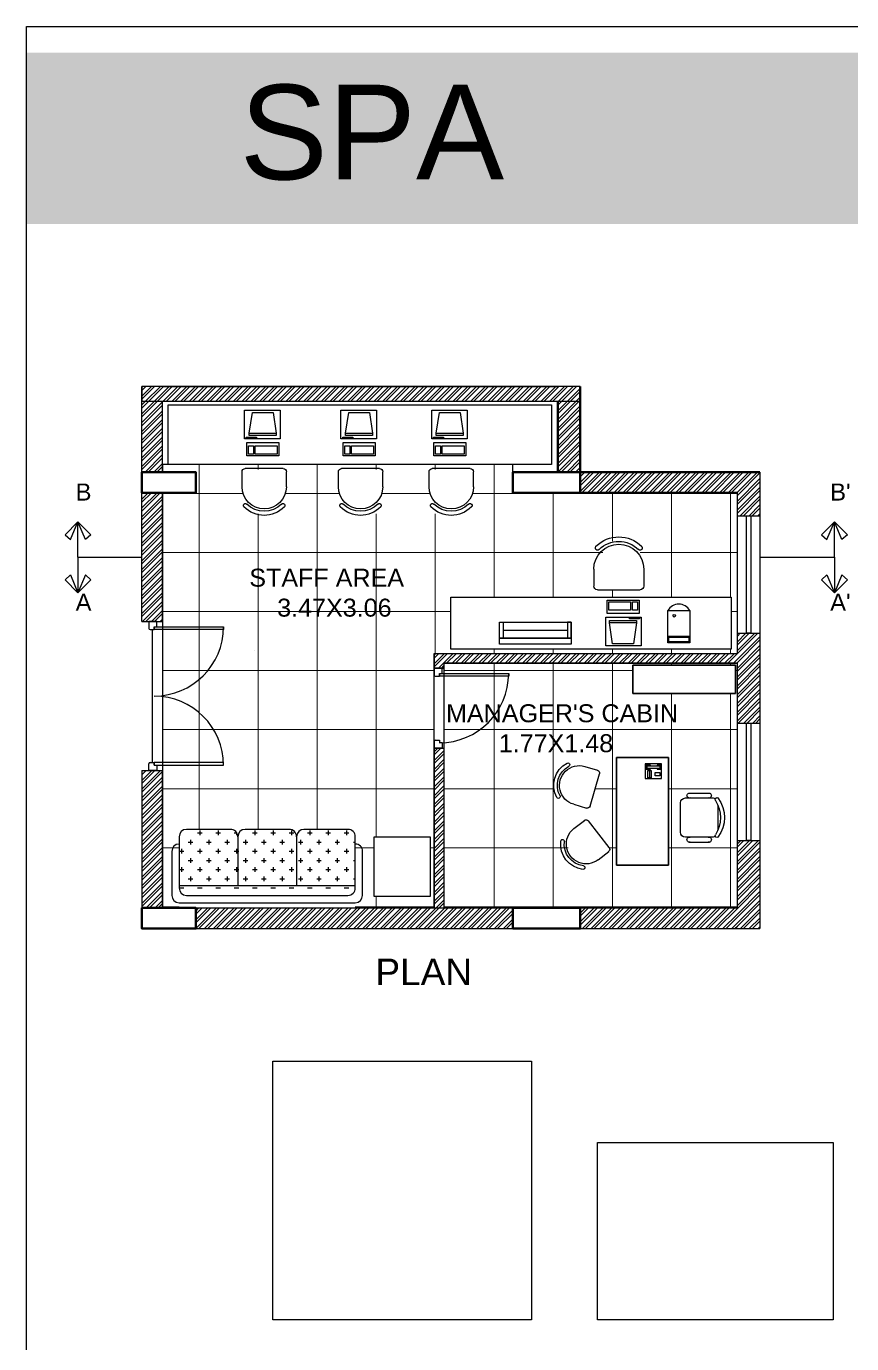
# Model space of a CAD drawing. Header units: millimetres. Extents: x 1521 to 3683, y 1649 to 3322.
# Drawn here: x 1752.79 to 1761.51, y 1663.3 to 1677.22 of the extents above; entities that cross this region are included whole.
import ezdxf

# ---------------------------------------------------------------- set-up
doc = ezdxf.new("R2010")
doc.units = ezdxf.units.MM
doc.header["$LTSCALE"] = 0.1
doc.header["$XCLIPFRAME"] = 0
doc.layers.add('COL', color=1, linetype='Continuous', lineweight=50)
doc.layers.add('WALL', color=7, linetype='Continuous', lineweight=50)
doc.styles.add('ATTR', font='romans.shx', dxfattribs={"width": 0.8, "height": 2.52})
doc.styles.add('WORKING', font='ARIALN.TTF')
picture_1 = doc.add_image_def('image1.jpg', size_in_pixel=(502, 502))
picture_2 = doc.add_image_def('image3.jpg', size_in_pixel=(706, 530))
pattern_1 = [(45, (595.2806868502983, 171.8155850726923), (-0.0464185847115813, 0.0464185847115812), []), (45, (595.2806868502983, 171.8484079687143), (-0.0464185847115813, 0.0464185847115812), [])]
pattern_2 = [(45, (-1112.776000135502, -1130.754220560168), (-0.0464185847115814, 0.0464185847115814), []), (45, (-1112.776000135502, -1130.721397664145), (-0.0464185847115814, 0.0464185847115814), [])]
pattern_3 = [(0, (595.2806868502983, 171.8155850726923), (0, 0.6236350244302473), []), (90, (595.2806868502983, 171.8155850726923), (-0.6236350244302474, 0), [])]

# ---------------------------------------------------------------- blocks, each defined once
blk = doc.blocks.new('A$C3F6A36EA')
h = blk.add_hatch(color=10)
h.set_gradient(color1=(22, 110, 12), color2=(129, 189, 10), tint=0.4600000083446503)
h.paths.add_polyline_path([(-44.21290426532277, 20.41047016547509), (-3.312552027882247, 20.41047016547509), (-3.312552027882247, 22.22228067989886), (-44.21290426532277, 22.22228067989886)])
at = {"color": 0}
blk.add_lwpolyline([(-44.21290426532277, 22.50002261478744), (-3.312552027882247, 22.50002261478744), (-3.312552027882247, -5.275919162361106), (-44.21290426532277, -5.275919162361106)], close=True, dxfattribs=at)
at = {"insert": (-41.95896041238461, 21.88315936266304), "char_height": 1, "width": 22.63115286079426, "attachment_point": 1}
blk.add_mtext('{\\f@Arial Unicode MS|b0|i0|c0|p34;\\C255;\\c16777215;SPA}', dxfattribs=at)
blk = doc.blocks.new('RECTANG')
for p, q in [((1, 1), (0, 1)), ((0, 1), (0, 0)), ((1, 0), (1, 1)), ((0, 0), (1, 0))]:
    blk.add_line(p, q)
blk = doc.blocks.new('IBMAT', base_point=(61, 306))
for p, q in [((75, 307), (75, 306)), ((81, 307), (75, 307)), ((81, 306), (81, 307))]:
    blk.add_line(p, q)
at = {"xscale": 21, "yscale": 17, "zscale": 21}
blk.add_blockref('RECTANG', (61, 306), dxfattribs=at)
blk = doc.blocks.new('KEYBOARD', base_point=(60, 294))
for p, xscale, yscale, zscale in [((60, 294), 19, 8, 19), ((61, 295), 13, 5, 13), ((75, 295), 3, 5, 3)]:
    blk.add_blockref('RECTANG', p, dxfattribs=dict(xscale=xscale, yscale=yscale, zscale=zscale))
blk = doc.blocks.new('COMPUTER')
for p, q in [((-6.635137514463392, 16.23106971153845), (-8.5, 3.5)), ((6.079706235536605, 16.23106971153845), (-6.635137514463392, 16.23106971153845)), ((8, 3.5), (6.079706235536605, 16.23106971153845)), ((-8.5, 3.5), (-8.5, 2.038161057692263)), ((8, 3.5), (-8.5, 3.5)), ((-8.5, 2.038161057692263), (8, 2.038161057692263)), ((8, 2.038161057692263), (8, 3.5))]:
    blk.add_line(p, q)
at = {"xscale": 1.033846153846152, "yscale": 1.033846153846152, "zscale": 1.033846153846152}
for name, p in [('IBMAT', (-10.85538461538499, 0)), ('KEYBOARD', (-10.04769230769273, -10.5))]:
    blk.add_blockref(name, p, dxfattribs=at)
blk = doc.blocks.new('CHAIR7')
for p, q in [((0, 9), (0, -9)), ((20, 12), (3, 12)), ((5.125, 15.04198571702182), (17.875, 15.04198571702182)), ((23, -7.440114741747407), (23, 7.440114741747262)), ((3, -12), (20, -12)), ((5.125, -15), (17.875, -15))]:
    blk.add_line(p, q)
for centre, radius, start, end in [((3, 9), 3, 90, 179.9999999999999), ((5.5625, 13.54198571702182), 1.5625, 73.73979529168805, 286.260204708312), ((17.4375, 13.54198571702182), 1.5625, 253.7397952916881, 106.2602047083119), ((20, 9), 3, 62.41555916323245, 90), ((22.34467675601877, 11.12049817420722), 1.096800809479506, 53.30993542846659, 212.0274125050087), ((4.823591726515218, -8.53e-14), 19.64019157479826, 327.5757525045926, 32.4242474954079), ((7, 0), 20, 323.130102354156, 36.86989764584403), ((3, -9), 3, 180, 269.9999999999999), ((5.5625, -13.5), 1.5625, 73.73979529168805, 286.260204708312), ((17.4375, -13.5), 1.5625, 253.739795291688, 106.2602047083119), ((20, -9), 3, 270, 297.5844408367676), ((22.34467675601877, -11.12049817420722), 1.096800809479506, 147.9725874949911, 306.6900645715334)]:
    blk.add_arc(centre, radius, start, end)
blk = doc.blocks.new('http...pointasearch.autodesk.com.GeneralSymbolsCatalog.idropxml.MULTI_LINE_TELEPHONE.xml.MULTI_LINE_TELEPHONE')
for p, q in [((-4.5, 0), (4.5, 0)), ((-4.5, -10), (-4.5, 0)), ((4.5, 0), (4.5, -10)), ((-4, -0.5), (-4, -3)), ((-4, -3), (-3.25, -3)), ((-1.25, -0.5), (-3.75, -0.5)), ((-3.75, -0.5), (-3.75, -2.75)), ((-3.75, -2.75), (-3.25, -2.75)), ((-3.75, -9.5), (-3.75, -7.25)), ((-3.75, -7.25), (-3.25, -7.25)), ((-3.25, -1), (-1.75, -1)), ((-3.25, -1), (-3.25, -9)), ((-1.75, -9), (-1.75, -1)), ((-1.75, -2.75), (-1.25, -2.75)), ((-1.75, -3), (-1, -3)), ((-1.75, -7.25), (-1.25, -7.25)), ((-1.25, -2.75), (-1.25, -0.5)), ((-1.25, -7.25), (-1.25, -9.5)), ((-1, -3), (-1, -0.5)), ((-0.5, -1.5), (-0.5, -3.5)), ((4, -1.5), (-0.5, -1.5)), ((-0.5, -2.5), (4, -2.5)), ((-0.5, -3.5), (4, -3.5)), ((0.75, -6), (0.75, -9)), ((2.75, -6), (0.75, -6)), ((2.75, -9), (2.75, -6)), ((4, -3.5), (4, -1.5)), ((4.5, -10), (-4.5, -10)), ((-1.25, -9.5), (-3.75, -9.5)), ((-3.25, -9), (-1.75, -9)), ((0.75, -9), (2.75, -9))]:
    blk.add_line(p, q)
at = {"style": 'ATTR', "width": 0.8, "flags": 9}
blk.add_attdef('ESTCODE', (0, 0), '', height=2.56444931067e-05, dxfattribs=at)
blk = doc.blocks.new('chair cor')
for p, q in [((-27.5, 22.5), (-27.5, 4)), ((27.5, 22.5), (27.5, 4)), ((23.5, 0), (-23.5, 0))]:
    blk.add_line(p, q)
for centre, radius, start, end in [((0, 22.5), 35.5, 45.10271219858232, 135.1027121976974), ((0, 22.5), 27.5, 0, 180), ((-23.37948013804271, 45.78948013797344), 2.500004675603404, 135.0000000002947, 315.220986781593), ((0, 22.5), 30.5, 45.11955028651308, 135.1195502856281), ((23.2894801380171, 45.87948013801359), 2.500000354195165, 225, 45.11049343560295), ((-23.5, 4), 4, 179.6527951678415, 270), ((23.5, 4), 4, 270, 0.3472048321584715)]:
    blk.add_arc(centre, radius, start, end)
blk = doc.blocks.new('CORNER')
at = {"ltscale": 0.02}
for p, q in [((836.5132669836594, 549.0750119954903), (836.5132669836594, 548.4943628972042)), ((837.1169068013776, 549.0750119954903), (836.5132669836594, 549.0750119954903)), ((837.1169068013776, 548.4943628972042), (837.1169068013776, 549.0750119954903)), ((836.5132669836594, 548.4943628972042), (837.1169068013776, 548.4943628972042))]:
    blk.add_line(p, q, dxfattribs=at)

msp = doc.modelspace()

# ---------------------------------------------------------------- hatches: boundary and pattern name
h = msp.add_hatch()
h.set_pattern_fill('STEEL', color=256, scale=0.0206758400142623, style=0)
h.set_pattern_definition(pattern_2)
h.paths.add_polyline_path([(1754.013255197997, 1673.256290420147), (1758.645267452112, 1673.256290420147), (1758.645267452112, 1673.411359220255), (1754.013255197997, 1673.411359220255)])
h = msp.add_hatch()
h.set_pattern_fill('STEEL', color=256, scale=0.0206758400142623, style=0)
h.set_pattern_definition(pattern_2)
h.paths.add_polyline_path([(1754.231567250941, 1673.256290420147), (1754.013255197997, 1673.256290420147), (1754.013255197997, 1672.507183642026), (1754.231567250941, 1672.507183642026), (1754.231567250941, 1672.589153076848)])
h.paths.add_polyline_path([(1758.645267452112, 1673.256290420147), (1758.407495291951, 1673.256290420147), (1758.407495291951, 1672.507183642025), (1758.645267452112, 1672.507183642026)])
h = msp.add_hatch()
h.set_pattern_fill('STEEL', color=256, scale=0.0206758400142623, style=0)
h.set_pattern_definition(pattern_1)
h.paths.add_polyline_path([(1760.543633130032, 1672.507183642029), (1758.645267452112, 1672.507183642029), (1758.645267452112, 1672.288871589077), (1760.305860969868, 1672.288871589079), (1760.305860969868, 1672.046283629332), (1760.543633130032, 1672.046283629332)])
h.paths.add_polyline_path([(1754.231567250941, 1672.288871589077), (1754.013255197997, 1672.288871589079), (1754.013255197997, 1670.929508900519), (1754.231567250948, 1670.929508900519)])
at = {"lineweight": 0}
h = msp.add_hatch(dxfattribs=at)
h.set_pattern_fill('NET', color=9, scale=0.1964204801355109, style=0)
h.set_pattern_definition(pattern_3)
h.paths.add_polyline_path([(1755.530937654636, 1672.066132854186), (1755.080800150919, 1672.066132854186), (1755.080800150921, 1672.535619245682), (1755.530937654636, 1672.535619245682)])
h.paths.add_polyline_path([(1756.099054612082, 1672.535619245682), (1756.549192115799, 1672.535619245682), (1756.549192115799, 1672.066132854186), (1756.099054612082, 1672.066132854186)])
h.paths.add_polyline_path([(1757.507549086994, 1672.066132854187), (1757.057411583278, 1672.066132854187), (1757.057411583278, 1672.535619245684), (1757.507549086994, 1672.535619245684)])
h.paths.add_polyline_path([(1759.278197575216, 1671.265424356889), (1758.882036566473, 1671.265424356889), (1758.882036566473, 1671.778394567335), (1759.278197575216, 1671.778394567335)])
h.paths.add_polyline_path([(1756.462603672747, 1668.02659179676), (1756.462603672747, 1668.650629811629), (1757.062874065777, 1668.650629811629), (1757.062874065777, 1668.02659179676)])
h.paths.add_polyline_path([(1754.40625934518, 1667.903646873088), (1754.40625934518, 1668.733828355881), (1756.267084946464, 1668.733828355881), (1756.267084946464, 1667.903646873088), (1757.101105767656, 1667.903646873088), (1757.101105767656, 1670.591506074941), (1760.305860969868, 1670.591506074941), (1760.305860969868, 1672.288871589077), (1757.933380322896, 1672.288871589077), (1757.933380322896, 1672.589153076848), (1754.231567250941, 1672.589153076848), (1754.231567250941, 1672.507183642026), (1754.582764901351, 1672.507183642026), (1754.582764901351, 1672.288871589077), (1754.231567250941, 1672.288871589077), (1754.231567250941, 1667.903646873088)])
h.paths.add_polyline_path([(1757.2756729613, 1670.638462027994), (1757.2756729613, 1671.188425225865), (1760.240156527305, 1671.188425225865), (1760.240156527305, 1670.638462027994)])
h = msp.add_hatch()
h.set_pattern_fill('STEEL', color=256, scale=0.0206758400142623, style=0)
h.set_pattern_definition(pattern_1)
h.paths.add_polyline_path([(1760.543633130032, 1670.805733228475), (1760.305860969868, 1670.805733228475), (1760.305860969868, 1670.591506074941), (1760.305860969868, 1669.856977874728), (1760.543633130032, 1669.856977874728)])
h = msp.add_hatch()
h.set_pattern_fill('STEEL', color=256, scale=0.0206758400142623, style=0)
h.set_pattern_definition(pattern_1)
h.paths.add_polyline_path([(1760.305860969868, 1670.591506074941), (1757.101105767656, 1670.591506074941), (1757.101105767656, 1670.436227324508), (1757.204484967729, 1670.436227324509), (1757.204484967729, 1670.48812687487), (1760.305860969868, 1670.48812687487)])
h.paths.add_polyline_path([(1757.204484967729, 1669.592793617128), (1757.101105767656, 1669.592793617128), (1757.101105767656, 1667.903646873088), (1757.204484967729, 1667.903646873088)])
h.paths.add_polyline_path([(1757.933380322896, 1667.903646873088), (1757.204484967729, 1667.903646873088), (1754.582764901349, 1667.903646873088), (1754.582764901349, 1667.68533482014), (1757.933380322896, 1667.68533482014)])
h.paths.add_polyline_path([(1754.231567250941, 1669.35450890052), (1754.013255197997, 1669.35450890052), (1754.013255197997, 1667.903646873088), (1754.231567250941, 1667.903646873088)])
h = msp.add_hatch(dxfattribs=at)
h.set_pattern_fill('NET', color=253, scale=0.1964204801355109, style=0)
h.set_pattern_definition(pattern_3)
h.paths.add_polyline_path([(1759.578012207573, 1668.355060051996), (1759.026867944555, 1668.355060051997), (1759.026867944555, 1669.491795094472), (1759.578012207573, 1669.491795094472)])
h.paths.add_polyline_path([(1758.365260159718, 1669.150654325139), (1758.365260159718, 1669.189234984771), (1758.797834534517, 1669.189234984771), (1758.797834534517, 1669.150654325139)])
h.paths.add_polyline_path([(1758.51865679794, 1668.516051819992), (1758.51865679794, 1668.554632479627), (1758.951231172738, 1668.554632479625), (1758.951231172738, 1668.516051819992)])
h.paths.add_polyline_path([(1757.204484967729, 1667.903646873088), (1760.305860969868, 1667.903646873088), (1760.305860969868, 1670.48812687487), (1757.204484967729, 1670.48812687487)])
h.paths.add_polyline_path([(1759.201456283724, 1670.168362315352), (1759.201456283724, 1670.467336341052), (1760.283917009235, 1670.467336341053), (1760.283917009235, 1670.16836231535)])
h = msp.add_hatch()
h.set_pattern_fill('STEEL', color=256, scale=0.0206758400142623, style=0)
h.set_pattern_definition(pattern_1)
h.paths.add_polyline_path([(1760.305860969868, 1667.685334820139), (1760.54363313003, 1667.685334820139), (1760.54363313003, 1668.616427473872), (1760.305860969868, 1668.616427473872)])
h = msp.add_hatch()
h.set_pattern_fill('STEEL', color=256, scale=0.0206758400142623, style=0)
h.set_pattern_definition(pattern_1)
h.paths.add_polyline_path([(1758.645267452112, 1667.68533482014), (1760.305860969868, 1667.68533482014), (1760.305860969868, 1667.903646873088), (1758.645267452112, 1667.903646873088)])

# ---------------------------------------------------------------- linework, layer by layer
for p, q in [((1754.013255197997, 1672.288871589078), (1754.013255197997, 1673.411359220255)), ((1754.231567250941, 1673.411359220255), (1758.407495291951, 1673.411359220255)), ((1758.645267452112, 1673.411359220255), (1758.645267452112, 1672.50718364203)), ((1754.231567250941, 1673.256290420147), (1758.407495291951, 1673.256290420147)), ((1754.231567250941, 1672.507183642026), (1754.231567250941, 1673.256290420147)), ((1758.645267452112, 1672.50718364203), (1760.543633130032, 1672.50718364203)), ((1760.543633130032, 1672.50718364203), (1760.543633130031, 1667.68533482014)), ((1754.013255197997, 1670.92950890052), (1754.013255197997, 1672.288871589078)), ((1754.231567250941, 1670.92950890052), (1754.231567250941, 1672.288871589078)), ((1754.013255197997, 1670.92950890052), (1754.231567250948, 1670.92950890052)), ((1754.121098346933, 1670.845133900519), (1754.121098346933, 1669.438883900519)), ((1754.143598346933, 1670.873258900519), (1754.143598346933, 1670.845133900519)), ((1754.143598346933, 1670.873258900519), (1754.171723346934, 1670.873258900519)), ((1757.830810611952, 1670.837755269551), (1758.511064786836, 1670.837755269551)), ((1755.206631486329, 1670.619139359011), (1755.206631486329, 1670.619139359011)), ((1757.101105767656, 1670.591506074941), (1757.101105767656, 1670.363102324509)), ((1757.101105767656, 1670.591506074941), (1760.305860969868, 1670.591506074941)), ((1757.101105767656, 1670.436227324509), (1757.204484967729, 1670.436227324509)), ((1757.204484967729, 1670.488126874871), (1757.204484967729, 1670.436227324509)), ((1757.204484967729, 1670.488126874871), (1757.204484967729, 1670.436227324509)), ((1757.204484967729, 1670.488126874871), (1760.305860969868, 1670.488126874871)), ((1757.157355767657, 1670.37997732451), (1757.157355767657, 1670.351852324509)), ((1757.157355767657, 1670.37997732451), (1757.185480767658, 1670.37997732451)), ((1757.101105767656, 1669.665918617129), (1757.101105767656, 1667.903646873089)), ((1757.101105767656, 1669.592793617128), (1757.204484967729, 1669.592793617128)), ((1757.157355767657, 1669.677168617128), (1757.157355767657, 1669.648727324509)), ((1757.185480767658, 1669.649043617129), (1757.157355767657, 1669.649043617129)), ((1757.204484967729, 1669.592793617128), (1757.204484967729, 1667.903646873089)), ((1757.204484967729, 1669.592793617128), (1757.204484967729, 1667.903646873089)), ((1754.143598346933, 1669.41075890052), (1754.143598346933, 1669.438883900519)), ((1759.026867944555, 1668.355060051998), (1759.026867944555, 1669.491795094472)), ((1759.026867944555, 1669.491795094472), (1759.578012207573, 1669.491795094472)), ((1759.578012207573, 1669.491795094472), (1759.578012207573, 1668.355060051998)), ((1754.013255197997, 1669.35450890052), (1754.231567250948, 1669.35450890052)), ((1754.013255197997, 1669.35450890052), (1754.013255197997, 1667.903646873089)), ((1754.143598346933, 1669.41075890052), (1754.171723346934, 1669.41075890052)), ((1754.231567250941, 1667.903646873089), (1754.231567250941, 1669.35450890052)), ((1759.578012207573, 1668.355060051998), (1759.026867944555, 1668.355060051998)), ((1754.582764901349, 1667.903646873089), (1760.305860969868, 1667.903646873089)), ((1754.582764901349, 1667.68533482014), (1758.910241768904, 1667.68533482014)), ((1758.910241768904, 1667.68533482014), (1760.543633130032, 1667.68533482014))]:
    msp.add_line(p, q)
at = {"linetype": 'Continuous'}
for p, q in [((1754.432918374593, 1673.411359220255), (1756.293743975876, 1673.411359220255)), ((1754.949000145554, 1668.733828355882), (1754.483793745233, 1668.733828355882)), ((1754.62401007458, 1668.720874142774), (1754.62401007458, 1668.672415142738)), ((1754.817846074715, 1668.720874142774), (1754.817846074715, 1668.672415142738)), ((1755.569275345983, 1668.733828355882), (1755.104068945663, 1668.733828355882)), ((1755.205518074981, 1668.720874142774), (1755.205518074981, 1668.672415142738)), ((1755.399354075115, 1668.720874142774), (1755.399354075115, 1668.672415142738)), ((1755.59319007525, 1668.720874142774), (1755.59319007525, 1668.672415142738)), ((1756.18955054641, 1668.733828355882), (1755.724344146089, 1668.733828355882)), ((1755.787026075385, 1668.720874142774), (1755.787026075385, 1668.672415142738)), ((1755.980862075516, 1668.720874142774), (1755.980862075516, 1668.672415142738)), ((1756.174698075649, 1668.720874142774), (1756.174698075649, 1668.672415142738)), ((1754.40625934518, 1668.656293955828), (1754.40625934518, 1668.113553155454)), ((1754.40625934518, 1668.578759555775), (1754.40625934518, 1668.578759555775)), ((1754.502862574497, 1668.59972664269), (1754.55132157453, 1668.59972664269)), ((1754.527092074514, 1668.623956142709), (1754.527092074514, 1668.575497142674)), ((1754.599780574564, 1668.696644642755), (1754.648239574598, 1668.696644642755)), ((1754.696698574631, 1668.59972664269), (1754.745157574665, 1668.59972664269)), ((1754.720928074648, 1668.623956142709), (1754.720928074648, 1668.575497142674)), ((1754.793616574698, 1668.696644642755), (1754.842075574732, 1668.696644642755)), ((1754.890534574763, 1668.59972664269), (1754.938993574797, 1668.59972664269)), ((1754.914764074782, 1668.623956142709), (1754.914764074782, 1668.575497142674)), ((1754.987452574832, 1668.696644642755), (1755.015207435672, 1668.696644642755)), ((1755.011682074847, 1668.701929018476), (1755.011682074847, 1668.672415142738)), ((1755.026534545607, 1668.656293955828), (1755.026534545607, 1668.139397955472)), ((1755.084370574898, 1668.59972664269), (1755.132829574931, 1668.59972664269)), ((1755.108600074916, 1668.623956142709), (1755.108600074916, 1668.575497142674)), ((1755.181288574965, 1668.696644642755), (1755.229747574998, 1668.696644642755)), ((1755.278206575031, 1668.59972664269), (1755.326665575065, 1668.59972664269)), ((1755.302436075048, 1668.623956142709), (1755.302436075048, 1668.575497142674)), ((1755.375124575098, 1668.696644642755), (1755.423583575131, 1668.696644642755)), ((1755.472042575165, 1668.59972664269), (1755.520501575199, 1668.59972664269)), ((1755.496272075182, 1668.623956142709), (1755.496272075182, 1668.575497142674)), ((1755.568960575232, 1668.696644642755), (1755.617419575266, 1668.696644642755)), ((1755.646809746036, 1668.656293955828), (1755.646809746036, 1668.139397955472)), ((1755.665878575299, 1668.59972664269), (1755.714337575333, 1668.59972664269)), ((1755.690108075316, 1668.623956142709), (1755.690108075316, 1668.575497142674)), ((1755.762796575367, 1668.696644642755), (1755.8112555754, 1668.696644642755)), ((1755.859714575433, 1668.59972664269), (1755.908173575465, 1668.59972664269)), ((1755.88394407545, 1668.623956142709), (1755.88394407545, 1668.575497142674)), ((1755.9566325755, 1668.696644642755), (1756.005091575534, 1668.696644642755)), ((1756.053550575566, 1668.59972664269), (1756.102009575599, 1668.59972664269)), ((1756.077780075582, 1668.623956142709), (1756.077780075582, 1668.575497142674)), ((1756.150468575632, 1668.696644642755), (1756.198927575668, 1668.696644642755)), ((1756.2473865757, 1668.59972664269), (1756.267084946464, 1668.59972664269)), ((1756.267084946465, 1668.113553155454), (1756.267084946465, 1668.656293955828)), ((1756.267084946465, 1668.578759555775), (1756.267084946465, 1668.578759555775)), ((1754.328724945127, 1668.501225155722), (1754.328724945127, 1668.036018755401)), ((1754.40625934518, 1668.502808642625), (1754.454403574463, 1668.502808642625)), ((1754.430174074447, 1668.52703814264), (1754.430174074447, 1668.478579142606)), ((1754.599780574564, 1668.502808642625), (1754.648239574598, 1668.502808642625)), ((1754.62401007458, 1668.52703814264), (1754.62401007458, 1668.478579142606)), ((1754.793616574698, 1668.502808642625), (1754.842075574732, 1668.502808642625)), ((1754.817846074715, 1668.52703814264), (1754.817846074715, 1668.478579142606)), ((1754.987452574832, 1668.502808642625), (1755.035911574866, 1668.502808642625)), ((1755.011682074847, 1668.52703814264), (1755.011682074847, 1668.478579142606)), ((1755.181288574965, 1668.502808642625), (1755.229747574998, 1668.502808642625)), ((1755.205518074981, 1668.52703814264), (1755.205518074981, 1668.478579142606)), ((1755.375124575098, 1668.502808642625), (1755.423583575131, 1668.502808642625)), ((1755.399354075115, 1668.52703814264), (1755.399354075115, 1668.478579142606)), ((1755.568960575232, 1668.502808642625), (1755.617419575266, 1668.502808642625)), ((1755.59319007525, 1668.52703814264), (1755.59319007525, 1668.478579142606)), ((1755.762796575367, 1668.502808642625), (1755.8112555754, 1668.502808642625)), ((1755.787026075385, 1668.52703814264), (1755.787026075385, 1668.478579142606)), ((1755.9566325755, 1668.502808642625), (1756.005091575534, 1668.502808642625)), ((1755.980862075516, 1668.52703814264), (1755.980862075516, 1668.478579142606)), ((1756.150468575632, 1668.502808642625), (1756.198927575668, 1668.502808642625)), ((1756.174698075649, 1668.52703814264), (1756.174698075649, 1668.478579142606)), ((1756.344619346518, 1668.036018755401), (1756.344619346518, 1668.501225155722)), ((1754.40625934518, 1668.308972642491), (1754.454403574463, 1668.308972642491)), ((1754.430174074447, 1668.333202142508), (1754.430174074447, 1668.284743142473)), ((1754.502862574497, 1668.405890642557), (1754.55132157453, 1668.405890642557)), ((1754.527092074514, 1668.430120142575), (1754.527092074514, 1668.381661142539)), ((1754.599780574564, 1668.308972642491), (1754.648239574598, 1668.308972642491)), ((1754.62401007458, 1668.333202142508), (1754.62401007458, 1668.284743142473)), ((1754.696698574631, 1668.405890642557), (1754.745157574665, 1668.405890642557)), ((1754.720928074648, 1668.430120142575), (1754.720928074648, 1668.381661142539)), ((1754.793616574698, 1668.308972642491), (1754.842075574732, 1668.308972642491)), ((1754.817846074715, 1668.333202142508), (1754.817846074715, 1668.284743142473)), ((1754.890534574763, 1668.405890642557), (1754.938993574797, 1668.405890642557)), ((1754.914764074782, 1668.430120142575), (1754.914764074782, 1668.381661142539)), ((1754.987452574832, 1668.308972642491), (1755.035911574866, 1668.308972642491)), ((1755.011682074847, 1668.333202142508), (1755.011682074847, 1668.284743142473)), ((1755.084370574898, 1668.405890642557), (1755.132829574931, 1668.405890642557)), ((1755.108600074916, 1668.430120142575), (1755.108600074916, 1668.381661142539)), ((1755.181288574965, 1668.308972642491), (1755.229747574998, 1668.308972642491)), ((1755.205518074981, 1668.333202142508), (1755.205518074981, 1668.284743142473)), ((1755.278206575031, 1668.405890642557), (1755.326665575065, 1668.405890642557)), ((1755.302436075048, 1668.430120142575), (1755.302436075048, 1668.381661142539)), ((1755.375124575098, 1668.308972642491), (1755.423583575131, 1668.308972642491)), ((1755.399354075115, 1668.333202142508), (1755.399354075115, 1668.284743142473)), ((1755.472042575165, 1668.405890642557), (1755.520501575199, 1668.405890642557)), ((1755.496272075182, 1668.430120142575), (1755.496272075182, 1668.381661142539)), ((1755.568960575232, 1668.308972642491), (1755.617419575266, 1668.308972642491)), ((1755.59319007525, 1668.333202142508), (1755.59319007525, 1668.284743142473)), ((1755.665878575299, 1668.405890642557), (1755.714337575333, 1668.405890642557)), ((1755.690108075316, 1668.430120142575), (1755.690108075316, 1668.381661142539)), ((1755.762796575367, 1668.308972642491), (1755.8112555754, 1668.308972642491)), ((1755.787026075385, 1668.333202142508), (1755.787026075385, 1668.284743142473)), ((1755.859714575433, 1668.405890642557), (1755.908173575465, 1668.405890642557)), ((1755.88394407545, 1668.430120142575), (1755.88394407545, 1668.381661142539)), ((1755.9566325755, 1668.308972642491), (1756.005091575534, 1668.308972642491)), ((1755.980862075516, 1668.333202142508), (1755.980862075516, 1668.284743142473)), ((1756.053550575566, 1668.405890642557), (1756.102009575599, 1668.405890642557)), ((1756.077780075582, 1668.430120142575), (1756.077780075582, 1668.381661142539)), ((1756.150468575632, 1668.308972642491), (1756.198927575668, 1668.308972642491)), ((1756.174698075649, 1668.333202142508), (1756.174698075649, 1668.284743142473)), ((1756.2473865757, 1668.405890642557), (1756.267084946464, 1668.405890642557)), ((1754.502862574497, 1668.212054642424), (1754.55132157453, 1668.212054642424)), ((1754.527092074514, 1668.236284142441), (1754.527092074514, 1668.187825142406)), ((1754.696698574631, 1668.212054642424), (1754.745157574665, 1668.212054642424)), ((1754.720928074648, 1668.236284142441), (1754.720928074648, 1668.187825142406)), ((1754.890534574763, 1668.212054642424), (1754.938993574797, 1668.212054642424)), ((1754.914764074782, 1668.236284142441), (1754.914764074782, 1668.187825142406)), ((1755.084370574898, 1668.212054642424), (1755.132829574931, 1668.212054642424)), ((1755.108600074916, 1668.236284142441), (1755.108600074916, 1668.187825142406)), ((1755.278206575031, 1668.212054642424), (1755.326665575065, 1668.212054642424)), ((1755.302436075048, 1668.236284142441), (1755.302436075048, 1668.187825142406)), ((1755.472042575165, 1668.212054642424), (1755.520501575199, 1668.212054642424)), ((1755.496272075182, 1668.236284142441), (1755.496272075182, 1668.187825142406)), ((1755.665878575299, 1668.212054642424), (1755.714337575333, 1668.212054642424)), ((1755.690108075316, 1668.236284142441), (1755.690108075316, 1668.187825142406)), ((1755.859714575433, 1668.212054642424), (1755.908173575465, 1668.212054642424)), ((1755.88394407545, 1668.236284142441), (1755.88394407545, 1668.187825142406)), ((1756.053550575566, 1668.212054642424), (1756.102009575599, 1668.212054642424)), ((1756.077780075582, 1668.236284142441), (1756.077780075582, 1668.187825142406)), ((1756.2473865757, 1668.212054642424), (1756.267084946464, 1668.212054642424)), ((1754.40625934518, 1668.139397955472), (1756.267084946465, 1668.139397955472)), ((1754.40625934518, 1668.115136642355), (1754.454403574463, 1668.115136642355)), ((1754.483793745233, 1668.036018755401), (1756.18955054641, 1668.036018755401)), ((1754.599780574564, 1668.115136642355), (1754.648239574598, 1668.115136642355)), ((1754.793616574698, 1668.115136642355), (1754.842075574732, 1668.115136642355)), ((1754.987452574832, 1668.115136642355), (1755.035911574866, 1668.115136642355)), ((1755.181288574965, 1668.115136642355), (1755.229747574998, 1668.115136642355)), ((1755.375124575098, 1668.115136642355), (1755.423583575131, 1668.115136642355)), ((1755.568960575232, 1668.115136642355), (1755.617419575266, 1668.115136642355)), ((1755.762796575367, 1668.115136642355), (1755.8112555754, 1668.115136642355)), ((1755.9566325755, 1668.115136642355), (1756.005091575534, 1668.115136642355)), ((1756.150468575632, 1668.115136642355), (1756.198927575668, 1668.115136642355)), ((1754.40625934518, 1667.958484355346), (1756.267084946464, 1667.958484355346))]:
    msp.add_line(p, q, dxfattribs=at)
at = {"color": 0}
for p, q in [((1753.336951629568, 1671.984454004465), (1753.200648369224, 1671.846964220867)), ((1753.258007882111, 1671.796628771311), (1753.336951629568, 1671.984454004465)), ((1753.336951629568, 1671.609190244799), (1753.336951629568, 1671.984454004465)), ((1753.336951629568, 1671.984454004465), (1753.473254889911, 1671.846964220867)), ((1753.415895377024, 1671.796628771311), (1753.336951629568, 1671.984454004465)), ((1761.33114774411, 1671.984454004466), (1761.194844483766, 1671.846964220868)), ((1761.252203996653, 1671.796628771312), (1761.33114774411, 1671.984454004466)), ((1761.33114774411, 1671.984454004466), (1761.467451004453, 1671.846964220868)), ((1761.410091491566, 1671.796628771312), (1761.33114774411, 1671.984454004466)), ((1761.33114774411, 1671.609190244799), (1761.33114774411, 1671.984454004466)), ((1753.200648369224, 1671.846964220867), (1753.200648369224, 1671.846964220867)), ((1753.200648369224, 1671.846964220867), (1753.258007882111, 1671.796628771311)), ((1753.473254889911, 1671.846964220867), (1753.415895377024, 1671.796628771311)), ((1753.473254889911, 1671.846964220867), (1753.473254889911, 1671.846964220867)), ((1761.194844483766, 1671.846964220868), (1761.194844483766, 1671.846964220868)), ((1761.194844483766, 1671.846964220868), (1761.252203996653, 1671.796628771312)), ((1761.467451004453, 1671.846964220868), (1761.410091491566, 1671.796628771312)), ((1761.467451004453, 1671.846964220868), (1761.467451004453, 1671.846964220868)), ((1753.336951629568, 1671.609190244799), (1754.013255197997, 1671.609190244799)), ((1753.336951629568, 1671.609190244799), (1753.336951629568, 1671.233926485133)), ((1760.543633130032, 1671.609190244798), (1761.33114774411, 1671.609190244798)), ((1761.33114774411, 1671.609190244798), (1761.33114774411, 1671.233926485132)), ((1753.200648369224, 1671.371416268731), (1753.258007882111, 1671.421751718287)), ((1753.336951629568, 1671.233926485133), (1753.200648369224, 1671.371416268731)), ((1753.200648369224, 1671.371416268731), (1753.200648369224, 1671.371416268731)), ((1753.258007882111, 1671.421751718287), (1753.336951629568, 1671.233926485133)), ((1753.415895377024, 1671.421751718287), (1753.336951629568, 1671.233926485133)), ((1753.336951629568, 1671.233926485133), (1753.473254889911, 1671.371416268731)), ((1753.473254889911, 1671.371416268731), (1753.415895377024, 1671.421751718287)), ((1753.473254889911, 1671.371416268731), (1753.473254889911, 1671.371416268731)), ((1761.194844483766, 1671.37141626873), (1761.252203996653, 1671.421751718287)), ((1761.33114774411, 1671.233926485132), (1761.194844483766, 1671.37141626873)), ((1761.194844483766, 1671.37141626873), (1761.194844483766, 1671.37141626873)), ((1761.252203996653, 1671.421751718287), (1761.33114774411, 1671.233926485132)), ((1761.410091491566, 1671.421751718287), (1761.33114774411, 1671.233926485132)), ((1761.33114774411, 1671.233926485132), (1761.467451004453, 1671.37141626873)), ((1761.467451004453, 1671.37141626873), (1761.410091491566, 1671.421751718287)), ((1761.467451004453, 1671.37141626873), (1761.467451004453, 1671.37141626873))]:
    msp.add_line(p, q, dxfattribs=at)
at = {"color": 253}
for p, q in [((1760.305860969868, 1672.046283629333), (1760.543633130032, 1672.046283629333)), ((1760.305860969868, 1670.805733228475), (1760.543633130032, 1670.805733228475)), ((1760.305860969868, 1669.856977874728), (1760.543633130032, 1669.856977874728)), ((1760.305860969868, 1668.616427473872), (1760.543633130032, 1668.616427473872))]:
    msp.add_line(p, q, dxfattribs=at)
for points in [[(1754.013255197997, 1673.256290420147), (1758.645267452112, 1673.256290420147), (1758.645267452112, 1673.411359220255), (1754.013255197997, 1673.411359220255)], [(1754.289598448609, 1673.218112130083), (1758.342656715369, 1673.218112130085), (1758.342656715369, 1672.589153076848), (1754.289598448609, 1672.589153076848)], [(1754.289598448609, 1673.218112130083), (1758.342656715369, 1673.218112130083), (1758.342656715369, 1672.589153076848), (1754.289598448609, 1672.589153076848)], [(1757.2756729613, 1671.188425225865), (1760.240156527305, 1671.188425225865), (1760.240156527305, 1670.638462027994), (1757.2756729613, 1670.638462027994)], [(1757.2756729613, 1671.188425225865), (1760.240156527305, 1671.188425225865), (1760.240156527305, 1670.638462027994), (1757.2756729613, 1670.638462027994)], [(1759.57131891019, 1671.046125930078), (1759.801296436265, 1671.046125930078), (1759.801296436265, 1670.70521575048), (1759.57131891019, 1670.70521575048)], [(1759.57131891019, 1671.046125930078), (1759.801296436265, 1671.046125930078), (1759.801296436265, 1670.771263254939), (1759.57131891019, 1670.771263254939)], [(1754.143598346933, 1670.845133900519), (1754.143598346933, 1670.873258900519), (1754.874848346936, 1670.873258900519), (1754.874848346936, 1670.845133900519)], [(1757.791240350421, 1670.922412686669), (1758.550635048368, 1670.922412686669), (1758.550635048368, 1670.753097852432), (1757.791240350421, 1670.753097852432)], [(1757.791240350421, 1670.922412686669), (1757.830810611952, 1670.922412686669), (1757.830810611952, 1670.753097852432), (1757.791240350421, 1670.753097852432)], [(1758.550635048366, 1670.922412686669), (1758.511064786836, 1670.922412686669), (1758.511064786836, 1670.753097852432), (1758.550635048366, 1670.753097852432)], [(1757.791240350421, 1670.753097852432), (1758.550635048368, 1670.753097852432), (1758.550635048368, 1670.691778450852), (1757.791240350421, 1670.691778450852)], [(1759.581010698658, 1670.764809327818), (1759.792640083025, 1670.764809327818), (1759.792640083025, 1670.713725484234), (1759.581010698658, 1670.713725484234)], [(1757.204484967729, 1667.903646873089), (1760.305860969868, 1667.903646873089), (1760.305860969868, 1670.488126874871), (1757.204484967729, 1670.488126874871)], [(1759.201456283724, 1670.467336341052), (1760.283917009235, 1670.467336341052), (1760.283917009235, 1670.16836231535), (1759.201456283724, 1670.16836231535)], [(1759.201456283724, 1670.16836231535), (1760.283917009235, 1670.16836231535), (1760.283917009235, 1670.467336341052), (1759.201456283724, 1670.467336341052)], [(1757.157355767657, 1670.351852324509), (1757.157355767657, 1670.37997732451), (1757.888605767656, 1670.37997732451), (1757.888605767656, 1670.351852324509)], [(1754.143598346933, 1669.438883900519), (1754.143598346933, 1669.41075890052), (1754.874848346936, 1669.41075890052), (1754.874848346936, 1669.438883900519)], [(1759.026867944555, 1668.355060051998), (1759.578012207573, 1668.355060051998), (1759.578012207573, 1669.491795094472), (1759.026867944555, 1669.491795094472)]]:
    msp.add_lwpolyline(points, close=True)
for points in [[(1754.582764901351, 1672.507183642026), (1754.582764901351, 1672.288871589078), (1754.231567250941, 1672.288871589078), (1754.231567250948, 1670.92950890052), (1754.231567250941, 1669.35450890052), (1754.231567250941, 1667.903646873089), (1757.101105767656, 1667.903646873089), (1757.101105767656, 1670.591506074941), (1760.305860969868, 1670.591506074941), (1760.305860969868, 1672.288871589078), (1757.933380322896, 1672.288871589078), (1757.933380322896, 1672.507183642026), (1757.933380322896, 1672.589153076848), (1754.231567250941, 1672.589153076848), (1754.231567250941, 1672.507183642026), (1754.582764901351, 1672.507183642026), (1754.582764901351, 1672.288871589078)], [(1754.171723346934, 1670.873258900519), (1754.171723346934, 1670.92950890052), (1754.087348346933, 1670.92950890052), (1754.087348346933, 1670.856383900521)], [(1754.098598346933, 1670.845133900519), (1754.143598346933, 1670.845133900519)], [(1757.185480767658, 1670.37997732451), (1757.185480767658, 1670.436227324509), (1757.101105767656, 1670.436227324509), (1757.101105767656, 1670.363102324509)], [(1757.112355767657, 1670.351852324509), (1757.157355767657, 1670.351852324509)], [(1757.185480767658, 1669.649043617129), (1757.185480767658, 1669.592793617128), (1757.101105767656, 1669.592793617128), (1757.101105767656, 1669.665918617129)], [(1757.112355767657, 1669.677168617128), (1757.157355767657, 1669.677168617128)], [(1754.171723346934, 1669.41075890052), (1754.171723346934, 1669.35450890052), (1754.087348346933, 1669.35450890052), (1754.087348346933, 1669.427633900519)], [(1754.098598346933, 1669.438883900519), (1754.143598346933, 1669.438883900519)]]:
    msp.add_lwpolyline(points)
for points in [[(1760.402644389504, 1672.046283629333), (1760.446849710391, 1672.046283629333), (1760.446849710391, 1670.805733228475), (1760.402644389504, 1670.805733228475)], [(1760.402644389504, 1669.856977874728), (1760.446849710391, 1669.856977874728), (1760.446849710391, 1668.616427473872), (1760.402644389506, 1668.616427473872)]]:
    msp.add_lwpolyline(points, close=True, dxfattribs=at)
msp.add_circle((1759.638917628931, 1670.991153088284), 0.0141552325911883)
for centre, radius, start, end in [((1759.686307673227, 1670.982255194498), 0.131536635537012, 29.0500688891461, 150.9499311108539), ((1754.098598346933, 1670.856383900521), 0.0112500000000045, 180, 270), ((1754.143598346933, 1670.873258900519), 0.7312499999999807, 270, 0), ((1757.112355767657, 1670.363102324509), 0.0112500000000045, 180, 270), ((1757.157355767657, 1670.37997732451), 0.7312499999999807, 270, 0), ((1754.143598346933, 1669.41075890052), 0.7312499999999807, 0, 90), ((1757.112355767657, 1669.665918617129), 0.0112500000000045, 90, 180), ((1754.098598346933, 1669.427633900519), 0.0112500000000045, 90, 180)]:
    msp.add_arc(centre, radius, start, end)
at = {"linetype": 'Continuous'}
for centre, radius, start, end in [((1754.483793745233, 1668.656293955828), 0.0775344000535621, 90, 179.9999999998807), ((1754.949000145554, 1668.656293955828), 0.0775344000532787, 0, 90.00000000012695), ((1755.104068945663, 1668.656293955828), 0.0775344000535621, 90, 179.9999999998807), ((1755.569275345983, 1668.656293955828), 0.0775344000534205, 0, 90.00000000012695), ((1755.569275345983, 1668.656293955828), 0.0775344000532787, 0, 90.00000000012695), ((1755.724344146089, 1668.656293955828), 0.0775344000535621, 90, 179.9999999998807), ((1755.724344146089, 1668.656293955828), 0.0775344000535621, 90, 179.9999999998807), ((1756.18955054641, 1668.656293955828), 0.0775344000534205, 1.192835e-10, 90.00000000012695), ((1754.40625934518, 1668.501225155722), 0.0775344000534205, 90, 180), ((1756.267084946465, 1668.501225155722), 0.0775344000532787, 0, 90.00000000012695), ((1754.40625934518, 1668.036018755401), 0.0775344000535621, 179.9999999998807, 269.9999999998657), ((1754.483793745233, 1668.113553155454), 0.0775344000535621, 180, 270), ((1756.18955054641, 1668.113553155454), 0.0775344000534205, 269.9999999998657, 0), ((1756.267084946464, 1668.036018755401), 0.0775344000534205, 270, 0)]:
    msp.add_arc(centre, radius, start, end, dxfattribs=at)
at = {"layer": 'COL'}
for points in [[(1754.013255197997, 1672.507183642026), (1754.582764901351, 1672.507183642026), (1754.582764901351, 1672.288871589078), (1754.013255197997, 1672.288871589078)], [(1758.645267452112, 1672.507183642026), (1758.645267452112, 1672.288871589078), (1757.933380322896, 1672.288871589078), (1757.933380322896, 1672.507183642026)], [(1754.013255197996, 1667.903646873089), (1754.582764901349, 1667.903646873089), (1754.582764901349, 1667.68533482014), (1754.013255197996, 1667.68533482014)], [(1757.933380322896, 1667.903646873089), (1758.645267452112, 1667.903646873089), (1758.645267452112, 1667.68533482014), (1757.933380322896, 1667.68533482014)]]:
    msp.add_lwpolyline(points, close=True, dxfattribs=at)
at = {"layer": 'WALL'}
for p, q in [((1758.645267452117, 1673.411359220267), (1758.645267452117, 1672.50718364203)), ((1758.407495291951, 1673.256290420147), (1758.407495291951, 1672.50718364203)), ((1758.645267452117, 1672.50718364203), (1760.543633130032, 1672.50718364203)), ((1758.645267452117, 1672.288871589078), (1760.305860969868, 1672.288871589078))]:
    msp.add_line(p, q, dxfattribs=at)

# ---------------------------------------------------------------- block references
at = {"color": 0}
msp.add_blockref('A$C3F6A36EA', (1797.004472801337, 1654.717136615107), dxfattribs=at)
at = {"xscale": -0.0172232582190191, "yscale": 0.0172232582190191, "zscale": 0.0172232582192969}
for p in [(1755.285207248078, 1672.859591067188), (1756.303461709237, 1672.859591067188), (1757.261818680431, 1672.859591067188)]:
    msp.add_blockref('COMPUTER', p, dxfattribs=at)
for name, p, xscale, yscale, zscale, rotation in [('chair cor', (1755.305316051847, 1672.545679765146), -0.0085247384547529, 0.0085247384547529, 0.0085247384550358, 180), ('chair cor', (1756.323570513008, 1672.545679765146), -0.0085247384547529, 0.0085247384547529, 0.0085247384550358, 180), ('chair cor', (1757.281927484204, 1672.545679765146), -0.0085247384547529, 0.0085247384547529, 0.0085247384550358, 180), ('COMPUTER', (1759.101302348686, 1670.974918783292), -0.0172232582190191, 0.0172232582190191, 0.0172232582192969, 180), ('chair cor', (1758.797834534517, 1669.150654325139), -0.0075786431959496, 0.0075786431966662, 0.0075786431962433, 73.7290458456268), ('http...pointasearch.autodesk.com.GeneralSymbolsCatalog.idropxml.MULTI_LINE_TELEPHONE.xml.MULTI_LINE_TELEPHONE', (1759.332467910115, 1669.34766064741), -0.0172232582190191, 0.0172232582190191, 0.0172232582192969, 90), ('CHAIR7', (1759.703986572962, 1668.858559697177), -0.0172232582190191, 0.0172232582190191, 0.0172232582192969, 180), ('chair cor', (1758.840536186779, 1668.68287071048), -0.007578643196059, 0.0075786431966662, 0.0075786431962433, 128.0707915092348), ('CORNER', (2324.091958865142, 803.2458678986603), 1.033792000713219, 1.033792000713219, 1.033792000713113, 90)]:
    msp.add_blockref(name, p, dxfattribs=dict(xscale=xscale, yscale=yscale, zscale=zscale, rotation=rotation))
at = {"extrusion": (0, 0, -1), "xscale": 0.009624960006704, "yscale": 0.009624960006704, "zscale": -0.0096249600066499}
msp.add_blockref('chair cor', (-1759.052011015058, 1671.265424356889), dxfattribs=at)

# ---------------------------------------------------------------- texts
at = {"ltscale": 0.2, "style": 'WORKING'}
for s, insert, char_height, width, attachment_point in [('{\\f@Arial Unicode MS|b0|i0|c0|p34;\\H1.96x;B \\P\\pi0.8625;\\H0.5102x;   }', (1753.312322517946, 1672.387595151672), 0.0918156494055275, 2.42908391346656, 1), ("{\\f@Arial Unicode MS|b0|i0|c0|p34;\\H1.96x;B'\\P\\pi0.8625;\\H0.5102x;   }", (1761.285830640307, 1672.387595151673), 0.0918156494055275, 2.42908391346656, 1), ('{\\f@Arial Unicode MS|b0|i0|c0|p34;STAFF AREA\\P    3.47X3.06}', (1755.147631007955, 1671.487492569044), 0.1898365677914279, 5.022335037605268, 1), ('{\\f@Arial Unicode MS|b0|i0|c0|p34;\\H1.96x;A \\P\\pi0.8625;\\H0.5102x;   }', (1753.312322517946, 1670.830785337926), 0.0918156494055275, 2.42908391346656, 7), ("{\\f@Arial Unicode MS|b0|i0|c0|p34;\\H1.96x;A'\\P\\pi0.8625;\\H0.5102x;   }", (1761.285830640307, 1670.830785337925), 0.0918156494055275, 2.42908391346656, 7), ("\\pi0.74605;{\\f@Arial Unicode MS|b0|i0|c0|p34;MANAGER'S CABIN\\P\\pi1.0085;    1.77X1.48}", (1756.480681372452, 1670.055306473606), 0.1898365677914279, 5.022335037605268, 1), ('{\\f@Arial Unicode MS|b0|i0|c0|p34;\\H3.05x;PLAN\\P\\pi0.8625;\\H0.3279x;   }', (1756.480132134843, 1667.368294354882), 0.0918156494055275, 2.42908391346656, 1)]:
    msp.add_mtext(s, dxfattribs=dict(at, insert=insert, char_height=char_height, width=width, attachment_point=attachment_point))

# ---------------------------------------------------------------- pictures from other files: only their frames are drawn
at = {"color": 0}
image = msp.add_image(picture_1, insert=(1755.397754121442, 1663.55360064971), size_in_units=(2.732285757444067, 2.732285757444067), dxfattribs=at)
image.set_boundary_path([(-0.5, -0.5), (501.4999999999998, 501.4999999999998)])
image.dxf.clipping = 0
image = msp.add_image(picture_2, insert=(1758.826408613999, 1663.55360064971), size_in_units=(2.491651450498884, 1.870503213547321), dxfattribs=at)
image.set_boundary_path([(-0.5, -0.5), (705.4999999999999, 529.4999999999999)])
image.dxf.clipping = 0

doc.saveas('drawing.dxf')
